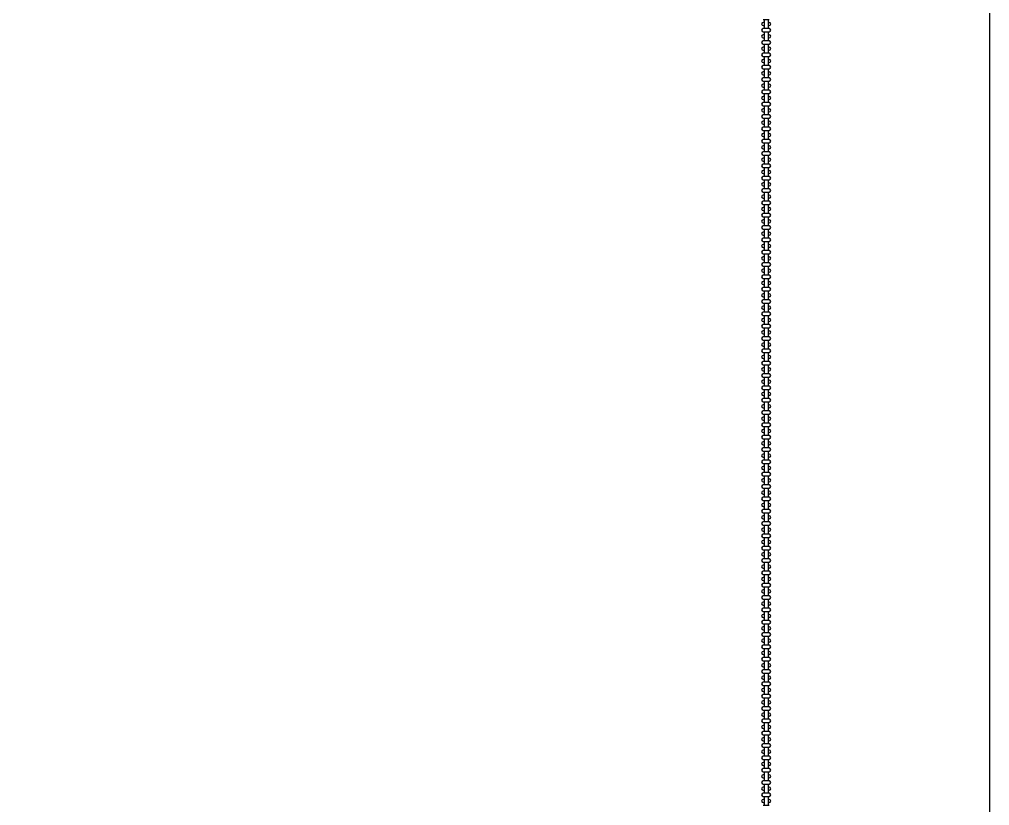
# Model space of a CAD drawing. Header units: millimetres. Extents: x -101 to 3415, y -52 to 1366.
# Drawn here: x 326.144 to 328.637, y 156.839 to 158.861 of the extents above; entities that cross this region are included whole.
import ezdxf

# ---------------------------------------------------------------- set-up
doc = ezdxf.new("R2010")
doc.units = ezdxf.units.MM
doc.layers.add('00_ARQ', color=8, linetype='Continuous')

msp = doc.modelspace()

# ---------------------------------------------------------------- linework, layer by layer
at = {"layer": '00_ARQ', "color": 9}
for p, q in [((328.0551, 158.861), (328.0705, 158.861)), ((328.058, 158.8533), (328.0551, 158.8533)), ((328.0551, 158.8451), (328.058, 158.8451)), ((328.0705, 158.8374), (328.0551, 158.8374)), ((328.058, 158.861), (328.058, 158.8374)), ((328.0676, 158.8374), (328.058, 158.8374)), ((328.0676, 158.861), (328.0676, 158.8374)), ((328.0705, 158.8533), (328.0676, 158.8533)), ((328.0676, 158.8451), (328.0705, 158.8451)), ((328.0551, 158.8293), (328.0705, 158.8293)), ((328.058, 158.8215), (328.0551, 158.8215)), ((328.0551, 158.8134), (328.058, 158.8134)), ((328.058, 158.8293), (328.058, 158.8057)), ((328.0676, 158.8293), (328.0676, 158.8057)), ((328.0705, 158.8215), (328.0676, 158.8215)), ((328.0676, 158.8134), (328.0705, 158.8134)), ((328.0705, 158.8057), (328.0551, 158.8057)), ((328.0551, 158.7975), (328.0705, 158.7975)), ((328.058, 158.7898), (328.0551, 158.7898)), ((328.0676, 158.8057), (328.058, 158.8057)), ((328.058, 158.7975), (328.058, 158.7739)), ((328.0676, 158.7975), (328.0676, 158.7739)), ((328.0705, 158.7898), (328.0676, 158.7898)), ((328.0551, 158.7817), (328.058, 158.7817)), ((328.0705, 158.7739), (328.0551, 158.7739)), ((328.0551, 158.7658), (328.0705, 158.7658)), ((328.058, 158.7658), (328.058, 158.7422)), ((328.0676, 158.7817), (328.0705, 158.7817)), ((328.0676, 158.7658), (328.0676, 158.7422)), ((328.058, 158.7581), (328.0551, 158.7581)), ((328.0551, 158.75), (328.058, 158.75)), ((328.0705, 158.7422), (328.0551, 158.7422)), ((328.0705, 158.7581), (328.0676, 158.7581)), ((328.0676, 158.75), (328.0705, 158.75)), ((328.0551, 158.7341), (328.0705, 158.7341)), ((328.058, 158.7264), (328.0551, 158.7264)), ((328.0551, 158.7182), (328.058, 158.7182)), ((328.058, 158.7341), (328.058, 158.7105)), ((328.0676, 158.7341), (328.0676, 158.7105)), ((328.0705, 158.7264), (328.0676, 158.7264)), ((328.0676, 158.7182), (328.0705, 158.7182)), ((328.0705, 158.7105), (328.0551, 158.7105)), ((328.0551, 158.7024), (328.0705, 158.7024)), ((328.058, 158.6946), (328.0551, 158.6946)), ((328.058, 158.7024), (328.058, 158.6788)), ((328.0676, 158.7024), (328.0676, 158.6788)), ((328.0705, 158.6946), (328.0676, 158.6946)), ((328.0551, 158.6865), (328.058, 158.6865)), ((328.0705, 158.6788), (328.0551, 158.6788)), ((328.0551, 158.6706), (328.0705, 158.6706)), ((328.058, 158.6629), (328.0551, 158.6629)), ((328.058, 158.6706), (328.058, 158.647)), ((328.0676, 158.6865), (328.0705, 158.6865)), ((328.0676, 158.6706), (328.0676, 158.647)), ((328.0705, 158.6629), (328.0676, 158.6629)), ((328.0551, 158.6548), (328.058, 158.6548)), ((328.0705, 158.647), (328.0551, 158.647)), ((328.0551, 158.6389), (328.0705, 158.6389)), ((328.0676, 158.647), (328.058, 158.647)), ((328.058, 158.6389), (328.058, 158.6153)), ((328.0676, 158.6548), (328.0705, 158.6548)), ((328.0676, 158.6389), (328.0676, 158.6153)), ((328.058, 158.6312), (328.0551, 158.6312)), ((328.0551, 158.6231), (328.058, 158.6231)), ((328.0705, 158.6153), (328.0551, 158.6153)), ((328.0676, 158.6153), (328.058, 158.6153)), ((328.0705, 158.6312), (328.0676, 158.6312)), ((328.0676, 158.6231), (328.0705, 158.6231)), ((328.0551, 158.6072), (328.0705, 158.6072)), ((328.058, 158.5995), (328.0551, 158.5995)), ((328.0551, 158.5913), (328.058, 158.5913)), ((328.058, 158.6072), (328.058, 158.5836)), ((328.0676, 158.6072), (328.0676, 158.5836)), ((328.0705, 158.5995), (328.0676, 158.5995)), ((328.0676, 158.5913), (328.0705, 158.5913)), ((328.0705, 158.5836), (328.0551, 158.5836)), ((328.0551, 158.5755), (328.0705, 158.5755)), ((328.058, 158.5677), (328.0551, 158.5677)), ((328.058, 158.5755), (328.058, 158.5519)), ((328.0676, 158.5755), (328.0676, 158.5519)), ((328.0705, 158.5677), (328.0676, 158.5677)), ((328.0551, 158.5596), (328.058, 158.5596)), ((328.0705, 158.5519), (328.0551, 158.5519)), ((328.0551, 158.5437), (328.0705, 158.5437)), ((328.058, 158.5437), (328.058, 158.5201)), ((328.0676, 158.5596), (328.0705, 158.5596)), ((328.0676, 158.5437), (328.0676, 158.5201)), ((328.058, 158.536), (328.0551, 158.536)), ((328.0551, 158.5279), (328.058, 158.5279)), ((328.0705, 158.5201), (328.0551, 158.5201)), ((328.0551, 158.512), (328.0705, 158.512)), ((328.058, 158.512), (328.058, 158.4884)), ((328.0705, 158.536), (328.0676, 158.536)), ((328.0676, 158.5279), (328.0705, 158.5279)), ((328.0676, 158.512), (328.0676, 158.4884)), ((328.058, 158.5043), (328.0551, 158.5043)), ((328.0551, 158.4962), (328.058, 158.4962)), ((328.0705, 158.4884), (328.0551, 158.4884)), ((328.0705, 158.5043), (328.0676, 158.5043)), ((328.0676, 158.4962), (328.0705, 158.4962)), ((328.0551, 158.4803), (328.0705, 158.4803)), ((328.058, 158.4726), (328.0551, 158.4726)), ((328.0551, 158.4644), (328.058, 158.4644)), ((328.058, 158.4803), (328.058, 158.4567)), ((328.0676, 158.4803), (328.0676, 158.4567)), ((328.0705, 158.4726), (328.0676, 158.4726)), ((328.0676, 158.4644), (328.0705, 158.4644)), ((328.0705, 158.4567), (328.0551, 158.4567)), ((328.0551, 158.4486), (328.0705, 158.4486)), ((328.058, 158.4408), (328.0551, 158.4408)), ((328.0676, 158.4567), (328.058, 158.4567)), ((328.058, 158.4486), (328.058, 158.425)), ((328.0676, 158.4486), (328.0676, 158.425)), ((328.0705, 158.4408), (328.0676, 158.4408)), ((328.0551, 158.4327), (328.058, 158.4327)), ((328.0705, 158.425), (328.0551, 158.425)), ((328.0551, 158.4168), (328.0705, 158.4168)), ((328.0676, 158.425), (328.058, 158.425)), ((328.058, 158.4168), (328.058, 158.3932)), ((328.0676, 158.4327), (328.0705, 158.4327)), ((328.0676, 158.4168), (328.0676, 158.3932)), ((328.058, 158.4091), (328.0551, 158.4091)), ((328.0551, 158.401), (328.058, 158.401)), ((328.0705, 158.3932), (328.0551, 158.3932)), ((328.0705, 158.4091), (328.0676, 158.4091)), ((328.0676, 158.401), (328.0705, 158.401)), ((328.0551, 158.3851), (328.0705, 158.3851)), ((328.058, 158.3774), (328.0551, 158.3774)), ((328.0551, 158.3693), (328.058, 158.3693)), ((328.058, 158.3851), (328.058, 158.3615)), ((328.0676, 158.3851), (328.0676, 158.3615)), ((328.0705, 158.3774), (328.0676, 158.3774)), ((328.0676, 158.3693), (328.0705, 158.3693)), ((328.0705, 158.3615), (328.0551, 158.3615)), ((328.0551, 158.3534), (328.0705, 158.3534)), ((328.058, 158.3457), (328.0551, 158.3457)), ((328.0551, 158.3375), (328.058, 158.3375)), ((328.058, 158.3534), (328.058, 158.3298)), ((328.0676, 158.3534), (328.0676, 158.3298)), ((328.0705, 158.3457), (328.0676, 158.3457)), ((328.0676, 158.3375), (328.0705, 158.3375)), ((328.0705, 158.3298), (328.0551, 158.3298)), ((328.0551, 158.3217), (328.0705, 158.3217)), ((328.058, 158.3139), (328.0551, 158.3139)), ((328.058, 158.3217), (328.058, 158.2981)), ((328.0676, 158.3217), (328.0676, 158.2981)), ((328.0705, 158.3139), (328.0676, 158.3139)), ((328.0551, 158.3058), (328.058, 158.3058)), ((328.0705, 158.2981), (328.0551, 158.2981)), ((328.0551, 158.2899), (328.0705, 158.2899)), ((328.058, 158.2899), (328.058, 158.2663)), ((328.0676, 158.3058), (328.0705, 158.3058)), ((328.0676, 158.2899), (328.0676, 158.2663)), ((328.058, 158.2822), (328.0551, 158.2822)), ((328.0551, 158.2741), (328.058, 158.2741)), ((328.0705, 158.2663), (328.0551, 158.2663)), ((328.0676, 158.2663), (328.058, 158.2663)), ((328.0705, 158.2822), (328.0676, 158.2822)), ((328.0676, 158.2741), (328.0705, 158.2741)), ((328.0551, 158.2582), (328.0705, 158.2582)), ((328.058, 158.2505), (328.0551, 158.2505)), ((328.0551, 158.2424), (328.058, 158.2424)), ((328.058, 158.2582), (328.058, 158.2346)), ((328.0676, 158.2582), (328.0676, 158.2346)), ((328.0705, 158.2505), (328.0676, 158.2505)), ((328.0676, 158.2424), (328.0705, 158.2424)), ((328.0705, 158.2346), (328.0551, 158.2346)), ((328.0551, 158.2265), (328.0705, 158.2265)), ((328.058, 158.2188), (328.0551, 158.2188)), ((328.0676, 158.2346), (328.058, 158.2346)), ((328.058, 158.2265), (328.058, 158.2029)), ((328.0676, 158.2265), (328.0676, 158.2029)), ((328.0705, 158.2188), (328.0676, 158.2188)), ((328.0551, 158.2106), (328.058, 158.2106)), ((328.0705, 158.2029), (328.0551, 158.2029)), ((328.0551, 158.1948), (328.0705, 158.1948)), ((328.058, 158.1948), (328.058, 158.1712)), ((328.0676, 158.2106), (328.0705, 158.2106)), ((328.0676, 158.1948), (328.0676, 158.1712)), ((328.058, 158.187), (328.0551, 158.187)), ((328.0551, 158.1789), (328.058, 158.1789)), ((328.0705, 158.1712), (328.0551, 158.1712)), ((328.0551, 158.163), (328.0705, 158.163)), ((328.058, 158.163), (328.058, 158.1394)), ((328.0705, 158.187), (328.0676, 158.187)), ((328.0676, 158.1789), (328.0705, 158.1789)), ((328.0676, 158.163), (328.0676, 158.1394)), ((328.058, 158.1553), (328.0551, 158.1553)), ((328.0551, 158.1472), (328.058, 158.1472)), ((328.0705, 158.1394), (328.0551, 158.1394)), ((328.0705, 158.1553), (328.0676, 158.1553)), ((328.0676, 158.1472), (328.0705, 158.1472)), ((328.0551, 158.1313), (328.0705, 158.1313)), ((328.058, 158.1236), (328.0551, 158.1236)), ((328.0551, 158.1155), (328.058, 158.1155)), ((328.058, 158.1313), (328.058, 158.1077)), ((328.0676, 158.1313), (328.0676, 158.1077)), ((328.0705, 158.1236), (328.0676, 158.1236)), ((328.0676, 158.1155), (328.0705, 158.1155)), ((328.0705, 158.1077), (328.0551, 158.1077)), ((328.0551, 158.0996), (328.0705, 158.0996)), ((328.058, 158.0919), (328.0551, 158.0919)), ((328.058, 158.0996), (328.058, 158.076)), ((328.0676, 158.0996), (328.0676, 158.076)), ((328.0705, 158.0919), (328.0676, 158.0919)), ((328.0551, 158.0837), (328.058, 158.0837)), ((328.0705, 158.076), (328.0551, 158.076)), ((328.0551, 158.0679), (328.0705, 158.0679)), ((328.0676, 158.076), (328.058, 158.076)), ((328.058, 158.0679), (328.058, 158.0443)), ((328.0676, 158.0837), (328.0705, 158.0837)), ((328.0676, 158.0679), (328.0676, 158.0443)), ((328.058, 158.0601), (328.0551, 158.0601)), ((328.0551, 158.052), (328.058, 158.052)), ((328.0705, 158.0443), (328.0551, 158.0443)), ((328.0676, 158.0443), (328.058, 158.0443)), ((328.0705, 158.0601), (328.0676, 158.0601)), ((328.0676, 158.052), (328.0705, 158.052)), ((328.0551, 158.0361), (328.0705, 158.0361)), ((328.058, 158.0284), (328.0551, 158.0284)), ((328.0551, 158.0203), (328.058, 158.0203)), ((328.058, 158.0361), (328.058, 158.0125)), ((328.0676, 158.0361), (328.0676, 158.0125)), ((328.0705, 158.0284), (328.0676, 158.0284)), ((328.0676, 158.0203), (328.0705, 158.0203)), ((328.0705, 158.0125), (328.0551, 158.0125)), ((328.0551, 158.0044), (328.0705, 158.0044)), ((328.058, 157.9967), (328.0551, 157.9967)), ((328.0551, 157.9886), (328.058, 157.9886)), ((328.058, 158.0044), (328.058, 157.9808)), ((328.0676, 158.0044), (328.0676, 157.9808)), ((328.0705, 157.9967), (328.0676, 157.9967)), ((328.0676, 157.9886), (328.0705, 157.9886)), ((328.0705, 157.9808), (328.0551, 157.9808)), ((328.0551, 157.9727), (328.0705, 157.9727)), ((328.058, 157.965), (328.0551, 157.965)), ((328.058, 157.9727), (328.058, 157.9491)), ((328.0676, 157.9727), (328.0676, 157.9491)), ((328.0705, 157.965), (328.0676, 157.965)), ((328.0551, 157.9568), (328.058, 157.9568)), ((328.0705, 157.9491), (328.0551, 157.9491)), ((328.0551, 157.941), (328.0705, 157.941)), ((328.058, 157.941), (328.058, 157.9174)), ((328.0676, 157.9568), (328.0705, 157.9568)), ((328.0676, 157.941), (328.0676, 157.9174)), ((328.058, 157.9332), (328.0551, 157.9332)), ((328.0551, 157.9251), (328.058, 157.9251)), ((328.0705, 157.9174), (328.0551, 157.9174)), ((328.0705, 157.9332), (328.0676, 157.9332)), ((328.0676, 157.9251), (328.0705, 157.9251)), ((328.0551, 157.9092), (328.0705, 157.9092)), ((328.058, 157.9015), (328.0551, 157.9015)), ((328.0551, 157.8934), (328.058, 157.8934)), ((328.058, 157.9092), (328.058, 157.8856)), ((328.0676, 157.9092), (328.0676, 157.8856)), ((328.0705, 157.9015), (328.0676, 157.9015)), ((328.0676, 157.8934), (328.0705, 157.8934)), ((328.0705, 157.8856), (328.0551, 157.8856)), ((328.0551, 157.8775), (328.0705, 157.8775)), ((328.058, 157.8698), (328.0551, 157.8698)), ((328.0676, 157.8856), (328.058, 157.8856)), ((328.058, 157.8775), (328.058, 157.8539)), ((328.0676, 157.8775), (328.0676, 157.8539)), ((328.0705, 157.8698), (328.0676, 157.8698)), ((328.0551, 157.8617), (328.058, 157.8617)), ((328.0705, 157.8539), (328.0551, 157.8539)), ((328.0551, 157.8458), (328.0705, 157.8458)), ((328.0676, 157.8539), (328.058, 157.8539)), ((328.058, 157.8458), (328.058, 157.8222)), ((328.0676, 157.8617), (328.0705, 157.8617)), ((328.0676, 157.8458), (328.0676, 157.8222)), ((328.058, 157.8381), (328.0551, 157.8381)), ((328.0551, 157.8299), (328.058, 157.8299)), ((328.0705, 157.8222), (328.0551, 157.8222)), ((328.0551, 157.8141), (328.0705, 157.8141)), ((328.058, 157.8141), (328.058, 157.7905)), ((328.0705, 157.8381), (328.0676, 157.8381)), ((328.0676, 157.8299), (328.0705, 157.8299)), ((328.0676, 157.8141), (328.0676, 157.7905)), ((328.058, 157.8063), (328.0551, 157.8063)), ((328.0551, 157.7982), (328.058, 157.7982)), ((328.0705, 157.7905), (328.0551, 157.7905)), ((328.0705, 157.8063), (328.0676, 157.8063)), ((328.0676, 157.7982), (328.0705, 157.7982)), ((328.0551, 157.7823), (328.0705, 157.7823)), ((328.058, 157.7746), (328.0551, 157.7746)), ((328.0551, 157.7665), (328.058, 157.7665)), ((328.058, 157.7823), (328.058, 157.7587)), ((328.0676, 157.7823), (328.0676, 157.7587)), ((328.0705, 157.7746), (328.0676, 157.7746)), ((328.0676, 157.7665), (328.0705, 157.7665)), ((328.0705, 157.7587), (328.0551, 157.7587)), ((328.0551, 157.7506), (328.0705, 157.7506)), ((328.058, 157.7429), (328.0551, 157.7429)), ((328.058, 157.7506), (328.058, 157.727)), ((328.0676, 157.7506), (328.0676, 157.727)), ((328.0705, 157.7429), (328.0676, 157.7429)), ((328.0551, 157.7348), (328.058, 157.7348)), ((328.0705, 157.727), (328.0551, 157.727)), ((328.0551, 157.7189), (328.0705, 157.7189)), ((328.058, 157.7189), (328.058, 157.6953)), ((328.0676, 157.7348), (328.0705, 157.7348)), ((328.0676, 157.7189), (328.0676, 157.6953)), ((328.058, 157.7112), (328.0551, 157.7112)), ((328.0551, 157.703), (328.058, 157.703)), ((328.0705, 157.6953), (328.0551, 157.6953)), ((328.0676, 157.6953), (328.058, 157.6953)), ((328.0705, 157.7112), (328.0676, 157.7112)), ((328.0676, 157.703), (328.0705, 157.703)), ((328.0551, 157.6872), (328.0705, 157.6872)), ((328.058, 157.6794), (328.0551, 157.6794)), ((328.0551, 157.6713), (328.058, 157.6713)), ((328.058, 157.6872), (328.058, 157.6636)), ((328.0676, 157.6872), (328.0676, 157.6636)), ((328.0705, 157.6794), (328.0676, 157.6794)), ((328.0676, 157.6713), (328.0705, 157.6713)), ((328.0705, 157.6636), (328.0551, 157.6636)), ((328.0551, 157.6554), (328.0705, 157.6554)), ((328.058, 157.6477), (328.0551, 157.6477)), ((328.0551, 157.6396), (328.058, 157.6396)), ((328.0676, 157.6636), (328.058, 157.6636)), ((328.058, 157.6554), (328.058, 157.6318)), ((328.0676, 157.6554), (328.0676, 157.6318)), ((328.0705, 157.6477), (328.0676, 157.6477)), ((328.0676, 157.6396), (328.0705, 157.6396)), ((328.0705, 157.6318), (328.0551, 157.6318)), ((328.0551, 157.6237), (328.0705, 157.6237)), ((328.058, 157.616), (328.0551, 157.616)), ((328.058, 157.6237), (328.058, 157.6001)), ((328.0676, 157.6237), (328.0676, 157.6001)), ((328.0705, 157.616), (328.0676, 157.616)), ((328.0551, 157.6079), (328.058, 157.6079)), ((328.0705, 157.6001), (328.0551, 157.6001)), ((328.0551, 157.592), (328.0705, 157.592)), ((328.058, 157.592), (328.058, 157.5684)), ((328.0676, 157.6079), (328.0705, 157.6079)), ((328.0676, 157.592), (328.0676, 157.5684)), ((328.058, 157.5843), (328.0551, 157.5843)), ((328.0551, 157.5761), (328.058, 157.5761)), ((328.0705, 157.5684), (328.0551, 157.5684)), ((328.0705, 157.5843), (328.0676, 157.5843)), ((328.0676, 157.5761), (328.0705, 157.5761)), ((328.0551, 157.5603), (328.0705, 157.5603)), ((328.058, 157.5525), (328.0551, 157.5525)), ((328.0551, 157.5444), (328.058, 157.5444)), ((328.058, 157.5603), (328.058, 157.5367)), ((328.0676, 157.5603), (328.0676, 157.5367)), ((328.0705, 157.5525), (328.0676, 157.5525)), ((328.0676, 157.5444), (328.0705, 157.5444)), ((328.0705, 157.5367), (328.0551, 157.5367)), ((328.0551, 157.5285), (328.0705, 157.5285)), ((328.058, 157.5208), (328.0551, 157.5208)), ((328.058, 157.5285), (328.058, 157.5049)), ((328.0676, 157.5285), (328.0676, 157.5049)), ((328.0705, 157.5208), (328.0676, 157.5208)), ((328.0551, 157.5127), (328.058, 157.5127)), ((328.0705, 157.5049), (328.0551, 157.5049)), ((328.0551, 157.4968), (328.0705, 157.4968)), ((328.0676, 157.5049), (328.058, 157.5049)), ((328.058, 157.4968), (328.058, 157.4732)), ((328.0676, 157.5127), (328.0705, 157.5127)), ((328.0676, 157.4968), (328.0676, 157.4732)), ((328.058, 157.4891), (328.0551, 157.4891)), ((328.0551, 157.481), (328.058, 157.481)), ((328.0705, 157.4732), (328.0551, 157.4732)), ((328.0551, 157.4651), (328.0705, 157.4651)), ((328.0676, 157.4732), (328.058, 157.4732)), ((328.058, 157.4651), (328.058, 157.4415)), ((328.0705, 157.4891), (328.0676, 157.4891)), ((328.0676, 157.481), (328.0705, 157.481)), ((328.0676, 157.4651), (328.0676, 157.4415)), ((328.058, 157.4574), (328.0551, 157.4574)), ((328.0551, 157.4492), (328.058, 157.4492)), ((328.0705, 157.4415), (328.0551, 157.4415)), ((328.0705, 157.4574), (328.0676, 157.4574)), ((328.0676, 157.4492), (328.0705, 157.4492)), ((328.0551, 157.4334), (328.0705, 157.4334)), ((328.058, 157.4256), (328.0551, 157.4256)), ((328.0551, 157.4175), (328.058, 157.4175)), ((328.058, 157.4334), (328.058, 157.4098)), ((328.0676, 157.4334), (328.0676, 157.4098)), ((328.0705, 157.4256), (328.0676, 157.4256)), ((328.0676, 157.4175), (328.0705, 157.4175)), ((328.0705, 157.4098), (328.0551, 157.4098)), ((328.0551, 157.4016), (328.0705, 157.4016)), ((328.058, 157.3939), (328.0551, 157.3939)), ((328.058, 157.4016), (328.058, 157.378)), ((328.0676, 157.4016), (328.0676, 157.378)), ((328.0705, 157.3939), (328.0676, 157.3939)), ((328.0551, 157.3858), (328.058, 157.3858)), ((328.0705, 157.378), (328.0551, 157.378)), ((328.0551, 157.3699), (328.0705, 157.3699)), ((328.058, 157.3699), (328.058, 157.3463)), ((328.0676, 157.3858), (328.0705, 157.3858)), ((328.0676, 157.3699), (328.0676, 157.3463)), ((328.058, 157.3622), (328.0551, 157.3622)), ((328.0551, 157.3541), (328.058, 157.3541)), ((328.0705, 157.3463), (328.0551, 157.3463)), ((328.0705, 157.3622), (328.0676, 157.3622)), ((328.0676, 157.3541), (328.0705, 157.3541)), ((328.0551, 157.3382), (328.0705, 157.3382)), ((328.058, 157.3305), (328.0551, 157.3305)), ((328.0551, 157.3223), (328.058, 157.3223)), ((328.058, 157.3382), (328.058, 157.3146)), ((328.0676, 157.3382), (328.0676, 157.3146)), ((328.0705, 157.3305), (328.0676, 157.3305)), ((328.0676, 157.3223), (328.0705, 157.3223)), ((328.0705, 157.3146), (328.0551, 157.3146)), ((328.0551, 157.3065), (328.0705, 157.3065)), ((328.058, 157.2987), (328.0551, 157.2987)), ((328.0551, 157.2906), (328.058, 157.2906)), ((328.0676, 157.3146), (328.058, 157.3146)), ((328.058, 157.3065), (328.058, 157.2829)), ((328.0676, 157.3065), (328.0676, 157.2829)), ((328.0705, 157.2987), (328.0676, 157.2987)), ((328.0676, 157.2906), (328.0705, 157.2906)), ((328.0705, 157.2829), (328.0551, 157.2829)), ((328.0551, 157.2747), (328.0705, 157.2747)), ((328.058, 157.267), (328.0551, 157.267)), ((328.0676, 157.2829), (328.058, 157.2829)), ((328.058, 157.2747), (328.058, 157.2511)), ((328.0676, 157.2747), (328.0676, 157.2511)), ((328.0705, 157.267), (328.0676, 157.267)), ((328.0551, 157.2589), (328.058, 157.2589)), ((328.0705, 157.2511), (328.0551, 157.2511)), ((328.0551, 157.243), (328.0705, 157.243)), ((328.058, 157.243), (328.058, 157.2194)), ((328.0676, 157.2589), (328.0705, 157.2589)), ((328.0676, 157.243), (328.0676, 157.2194)), ((328.058, 157.2353), (328.0551, 157.2353)), ((328.0551, 157.2272), (328.058, 157.2272)), ((328.0705, 157.2194), (328.0551, 157.2194)), ((328.0705, 157.2353), (328.0676, 157.2353)), ((328.0676, 157.2272), (328.0705, 157.2272)), ((328.0551, 157.2113), (328.0705, 157.2113)), ((328.058, 157.2036), (328.0551, 157.2036)), ((328.0551, 157.1954), (328.058, 157.1954)), ((328.058, 157.2113), (328.058, 157.1877)), ((328.0676, 157.2113), (328.0676, 157.1877)), ((328.0705, 157.2036), (328.0676, 157.2036)), ((328.0676, 157.1954), (328.0705, 157.1954)), ((328.0705, 157.1877), (328.0551, 157.1877)), ((328.0551, 157.1796), (328.0705, 157.1796)), ((328.058, 157.1718), (328.0551, 157.1718)), ((328.058, 157.1796), (328.058, 157.156)), ((328.0676, 157.1796), (328.0676, 157.156)), ((328.0705, 157.1718), (328.0676, 157.1718)), ((328.0551, 157.1637), (328.058, 157.1637)), ((328.0705, 157.156), (328.0551, 157.156)), ((328.0551, 157.1478), (328.0705, 157.1478)), ((328.058, 157.1478), (328.058, 157.1242)), ((328.0676, 157.1637), (328.0705, 157.1637)), ((328.0676, 157.1478), (328.0676, 157.1242)), ((328.058, 157.1401), (328.0551, 157.1401)), ((328.0551, 157.132), (328.058, 157.132)), ((328.0705, 157.1242), (328.0551, 157.1242)), ((328.0551, 157.1161), (328.0705, 157.1161)), ((328.0676, 157.1242), (328.058, 157.1242)), ((328.058, 157.1161), (328.058, 157.0925)), ((328.0705, 157.1401), (328.0676, 157.1401)), ((328.0676, 157.132), (328.0705, 157.132)), ((328.0676, 157.1161), (328.0676, 157.0925)), ((328.058, 157.1084), (328.0551, 157.1084)), ((328.0551, 157.1003), (328.058, 157.1003)), ((328.0705, 157.0925), (328.0551, 157.0925)), ((328.0676, 157.0925), (328.058, 157.0925)), ((328.0705, 157.1084), (328.0676, 157.1084)), ((328.0676, 157.1003), (328.0705, 157.1003)), ((328.0551, 157.0844), (328.0705, 157.0844)), ((328.058, 157.0767), (328.0551, 157.0767)), ((328.0551, 157.0685), (328.058, 157.0685)), ((328.058, 157.0844), (328.058, 157.0608)), ((328.0676, 157.0844), (328.0676, 157.0608)), ((328.0705, 157.0767), (328.0676, 157.0767)), ((328.0676, 157.0685), (328.0705, 157.0685)), ((328.0705, 157.0608), (328.0551, 157.0608)), ((328.0551, 157.0527), (328.0705, 157.0527)), ((328.058, 157.0449), (328.0551, 157.0449)), ((328.058, 157.0527), (328.058, 157.0291)), ((328.0676, 157.0527), (328.0676, 157.0291)), ((328.0705, 157.0449), (328.0676, 157.0449)), ((328.0551, 157.0368), (328.058, 157.0368)), ((328.0705, 157.0291), (328.0551, 157.0291)), ((328.0551, 157.0209), (328.0705, 157.0209)), ((328.058, 157.0209), (328.058, 156.9973)), ((328.0676, 157.0368), (328.0705, 157.0368)), ((328.0676, 157.0209), (328.0676, 156.9973)), ((328.058, 157.0132), (328.0551, 157.0132)), ((328.0551, 157.0051), (328.058, 157.0051)), ((328.0705, 156.9973), (328.0551, 156.9973)), ((328.0705, 157.0132), (328.0676, 157.0132)), ((328.0676, 157.0051), (328.0705, 157.0051)), ((328.0551, 156.9892), (328.0705, 156.9892)), ((328.058, 156.9815), (328.0551, 156.9815)), ((328.0551, 156.9734), (328.058, 156.9734)), ((328.058, 156.9892), (328.058, 156.9656)), ((328.0676, 156.9892), (328.0676, 156.9656)), ((328.0705, 156.9815), (328.0676, 156.9815)), ((328.0676, 156.9734), (328.0705, 156.9734)), ((328.0705, 156.9656), (328.0551, 156.9656)), ((328.0551, 156.9575), (328.0705, 156.9575)), ((328.058, 156.9498), (328.0551, 156.9498)), ((328.0551, 156.9416), (328.058, 156.9416)), ((328.058, 156.9575), (328.058, 156.9339)), ((328.0676, 156.9575), (328.0676, 156.9339)), ((328.0705, 156.9498), (328.0676, 156.9498)), ((328.0676, 156.9416), (328.0705, 156.9416)), ((328.0705, 156.9339), (328.0551, 156.9339)), ((328.0551, 156.9258), (328.0705, 156.9258)), ((328.058, 156.918), (328.0551, 156.918)), ((328.0676, 156.9339), (328.058, 156.9339)), ((328.058, 156.9258), (328.058, 156.9022)), ((328.0676, 156.9258), (328.0676, 156.9022)), ((328.0705, 156.918), (328.0676, 156.918)), ((328.0551, 156.9099), (328.058, 156.9099)), ((328.0705, 156.9022), (328.0551, 156.9022)), ((328.0551, 156.894), (328.0705, 156.894)), ((328.0676, 156.9022), (328.058, 156.9022)), ((328.058, 156.894), (328.058, 156.8704)), ((328.0676, 156.9099), (328.0705, 156.9099)), ((328.0676, 156.894), (328.0676, 156.8704)), ((328.058, 156.8863), (328.0551, 156.8863)), ((328.0551, 156.8782), (328.058, 156.8782)), ((328.0705, 156.8704), (328.0551, 156.8704)), ((328.0705, 156.8863), (328.0676, 156.8863)), ((328.0676, 156.8782), (328.0705, 156.8782)), ((328.0551, 156.8623), (328.0705, 156.8623)), ((328.058, 156.8546), (328.0551, 156.8546)), ((328.0551, 156.8465), (328.058, 156.8465)), ((328.058, 156.8623), (328.058, 156.8387)), ((328.0676, 156.8623), (328.0676, 156.8387)), ((328.0705, 156.8546), (328.0676, 156.8546)), ((328.0676, 156.8465), (328.0705, 156.8465)), ((328.0705, 156.8387), (328.0551, 156.8387))]:
    msp.add_line(p, q, dxfattribs=at)
msp.add_lwpolyline([(281.129, 169.1231), (328.6371, 169.1231), (328.6371, 96.0013)], dxfattribs=at)
for centre, start, end in [((328.0551, 158.8492), 90, 270), ((328.0551, 158.8333), 90, 270), ((328.0705, 158.8492), 270, 90), ((328.0705, 158.8333), 270, 90), ((328.0551, 158.8175), 90, 270), ((328.0705, 158.8175), 270, 90), ((328.0551, 158.8016), 90, 270), ((328.0551, 158.7857), 90, 270), ((328.0705, 158.8016), 270, 90), ((328.0705, 158.7857), 270, 90), ((328.0551, 158.7699), 90, 270), ((328.0705, 158.7699), 270, 90), ((328.0551, 158.754), 90, 270), ((328.0551, 158.7382), 90, 270), ((328.0705, 158.754), 270, 90), ((328.0705, 158.7382), 270, 90), ((328.0551, 158.7223), 90, 270), ((328.0705, 158.7223), 270, 90), ((328.0551, 158.7064), 90, 270), ((328.0551, 158.6906), 90, 270), ((328.0705, 158.7064), 270, 90), ((328.0705, 158.6906), 270, 90), ((328.0551, 158.6747), 90, 270), ((328.0551, 158.6588), 90, 270), ((328.0705, 158.6747), 270, 90), ((328.0705, 158.6588), 270, 90), ((328.0551, 158.643), 90, 270), ((328.0705, 158.643), 270, 90), ((328.0551, 158.6271), 90, 270), ((328.0551, 158.6113), 90, 270), ((328.0705, 158.6271), 270, 90), ((328.0705, 158.6113), 270, 90), ((328.0551, 158.5954), 90, 270), ((328.0705, 158.5954), 270, 90), ((328.0551, 158.5795), 90, 270), ((328.0551, 158.5637), 90, 270), ((328.0705, 158.5795), 270, 90), ((328.0705, 158.5637), 270, 90), ((328.0551, 158.5478), 90, 270), ((328.0705, 158.5478), 270, 90), ((328.0551, 158.5319), 90, 270), ((328.0551, 158.5161), 90, 270), ((328.0705, 158.5319), 270, 90), ((328.0705, 158.5161), 270, 90), ((328.0551, 158.5002), 90, 270), ((328.0551, 158.4844), 90, 270), ((328.0705, 158.5002), 270, 90), ((328.0705, 158.4844), 270, 90), ((328.0551, 158.4685), 90, 270), ((328.0705, 158.4685), 270, 90), ((328.0551, 158.4526), 90, 270), ((328.0551, 158.4368), 90, 270), ((328.0705, 158.4526), 270, 90), ((328.0705, 158.4368), 270, 90), ((328.0551, 158.4209), 90, 270), ((328.0705, 158.4209), 270, 90), ((328.0551, 158.405), 90, 270), ((328.0551, 158.3892), 90, 270), ((328.0705, 158.405), 270, 90), ((328.0705, 158.3892), 270, 90), ((328.0551, 158.3733), 90, 270), ((328.0705, 158.3733), 270, 90), ((328.0551, 158.3575), 90, 270), ((328.0551, 158.3416), 90, 270), ((328.0705, 158.3575), 270, 90), ((328.0705, 158.3416), 270, 90), ((328.0551, 158.3257), 90, 270), ((328.0551, 158.3099), 90, 270), ((328.0705, 158.3257), 270, 90), ((328.0705, 158.3099), 270, 90), ((328.0551, 158.294), 90, 270), ((328.0705, 158.294), 270, 90), ((328.0551, 158.2781), 90, 270), ((328.0551, 158.2623), 90, 270), ((328.0705, 158.2781), 270, 90), ((328.0705, 158.2623), 270, 90), ((328.0551, 158.2464), 90, 270), ((328.0705, 158.2464), 270, 90), ((328.0551, 158.2306), 90, 270), ((328.0551, 158.2147), 90, 270), ((328.0705, 158.2306), 270, 90), ((328.0705, 158.2147), 270, 90), ((328.0551, 158.1988), 90, 270), ((328.0705, 158.1988), 270, 90), ((328.0551, 158.183), 90, 270), ((328.0551, 158.1671), 90, 270), ((328.0705, 158.183), 270, 90), ((328.0705, 158.1671), 270, 90), ((328.0551, 158.1512), 90, 270), ((328.0551, 158.1354), 90, 270), ((328.0705, 158.1512), 270, 90), ((328.0705, 158.1354), 270, 90), ((328.0551, 158.1195), 90, 270), ((328.0705, 158.1195), 270, 90), ((328.0551, 158.1037), 90, 270), ((328.0551, 158.0878), 90, 270), ((328.0705, 158.1037), 270, 90), ((328.0705, 158.0878), 270, 90), ((328.0551, 158.0719), 90, 270), ((328.0705, 158.0719), 270, 90), ((328.0551, 158.0561), 90, 270), ((328.0551, 158.0402), 90, 270), ((328.0705, 158.0561), 270, 90), ((328.0705, 158.0402), 270, 90), ((328.0551, 158.0243), 90, 270), ((328.0705, 158.0243), 270, 90), ((328.0551, 158.0085), 90, 270), ((328.0551, 157.9926), 90, 270), ((328.0705, 158.0085), 270, 90), ((328.0705, 157.9926), 270, 90), ((328.0551, 157.9768), 90, 270), ((328.0551, 157.9609), 90, 270), ((328.0705, 157.9768), 270, 90), ((328.0705, 157.9609), 270, 90), ((328.0551, 157.945), 90, 270), ((328.0705, 157.945), 270, 90), ((328.0551, 157.9292), 90, 270), ((328.0551, 157.9133), 90, 270), ((328.0705, 157.9292), 270, 90), ((328.0705, 157.9133), 270, 90), ((328.0551, 157.8974), 90, 270), ((328.0705, 157.8974), 270, 90), ((328.0551, 157.8816), 90, 270), ((328.0551, 157.8657), 90, 270), ((328.0705, 157.8816), 270, 90), ((328.0705, 157.8657), 270, 90), ((328.0551, 157.8499), 90, 270), ((328.0705, 157.8499), 270, 90), ((328.0551, 157.834), 90, 270), ((328.0551, 157.8181), 90, 270), ((328.0705, 157.834), 270, 90), ((328.0705, 157.8181), 270, 90), ((328.0551, 157.8023), 90, 270), ((328.0551, 157.7864), 90, 270), ((328.0705, 157.8023), 270, 90), ((328.0705, 157.7864), 270, 90), ((328.0551, 157.7705), 90, 270), ((328.0705, 157.7705), 270, 90), ((328.0551, 157.7547), 90, 270), ((328.0551, 157.7388), 90, 270), ((328.0705, 157.7547), 270, 90), ((328.0705, 157.7388), 270, 90), ((328.0551, 157.723), 90, 270), ((328.0705, 157.723), 270, 90), ((328.0551, 157.7071), 90, 270), ((328.0551, 157.6912), 90, 270), ((328.0705, 157.7071), 270, 90), ((328.0705, 157.6912), 270, 90), ((328.0551, 157.6754), 90, 270), ((328.0705, 157.6754), 270, 90), ((328.0551, 157.6595), 90, 270), ((328.0551, 157.6436), 90, 270), ((328.0705, 157.6595), 270, 90), ((328.0705, 157.6436), 270, 90), ((328.0551, 157.6278), 90, 270), ((328.0551, 157.6119), 90, 270), ((328.0705, 157.6278), 270, 90), ((328.0705, 157.6119), 270, 90), ((328.0551, 157.5961), 90, 270), ((328.0705, 157.5961), 270, 90), ((328.0551, 157.5802), 90, 270), ((328.0551, 157.5643), 90, 270), ((328.0705, 157.5802), 270, 90), ((328.0705, 157.5643), 270, 90), ((328.0551, 157.5485), 90, 270), ((328.0705, 157.5485), 270, 90), ((328.0551, 157.5326), 90, 270), ((328.0551, 157.5167), 90, 270), ((328.0705, 157.5326), 270, 90), ((328.0705, 157.5167), 270, 90), ((328.0551, 157.5009), 90, 270), ((328.0705, 157.5009), 270, 90), ((328.0551, 157.485), 90, 270), ((328.0551, 157.4692), 90, 270), ((328.0705, 157.485), 270, 90), ((328.0705, 157.4692), 270, 90), ((328.0551, 157.4533), 90, 270), ((328.0551, 157.4374), 90, 270), ((328.0705, 157.4533), 270, 90), ((328.0705, 157.4374), 270, 90), ((328.0551, 157.4216), 90, 270), ((328.0705, 157.4216), 270, 90), ((328.0551, 157.4057), 90, 270), ((328.0551, 157.3898), 90, 270), ((328.0705, 157.4057), 270, 90), ((328.0705, 157.3898), 270, 90), ((328.0551, 157.374), 90, 270), ((328.0705, 157.374), 270, 90), ((328.0551, 157.3581), 90, 270), ((328.0551, 157.3423), 90, 270), ((328.0705, 157.3581), 270, 90), ((328.0705, 157.3423), 270, 90), ((328.0551, 157.3264), 90, 270), ((328.0705, 157.3264), 270, 90), ((328.0551, 157.3105), 90, 270), ((328.0551, 157.2947), 90, 270), ((328.0705, 157.3105), 270, 90), ((328.0705, 157.2947), 270, 90), ((328.0551, 157.2788), 90, 270), ((328.0551, 157.2629), 90, 270), ((328.0705, 157.2788), 270, 90), ((328.0705, 157.2629), 270, 90), ((328.0551, 157.2471), 90, 270), ((328.0705, 157.2471), 270, 90), ((328.0551, 157.2312), 90, 270), ((328.0551, 157.2154), 90, 270), ((328.0705, 157.2312), 270, 90), ((328.0705, 157.2154), 270, 90), ((328.0551, 157.1995), 90, 270), ((328.0705, 157.1995), 270, 90), ((328.0551, 157.1836), 90, 270), ((328.0551, 157.1678), 90, 270), ((328.0705, 157.1836), 270, 90), ((328.0705, 157.1678), 270, 90), ((328.0551, 157.1519), 90, 270), ((328.0705, 157.1519), 270, 90), ((328.0551, 157.136), 90, 270), ((328.0551, 157.1202), 90, 270), ((328.0705, 157.136), 270, 90), ((328.0705, 157.1202), 270, 90), ((328.0551, 157.1043), 90, 270), ((328.0551, 157.0885), 90, 270), ((328.0705, 157.1043), 270, 90), ((328.0705, 157.0885), 270, 90), ((328.0551, 157.0726), 90, 270), ((328.0705, 157.0726), 270, 90), ((328.0551, 157.0567), 90, 270), ((328.0551, 157.0409), 90, 270), ((328.0705, 157.0567), 270, 90), ((328.0705, 157.0409), 270, 90), ((328.0551, 157.025), 90, 270), ((328.0705, 157.025), 270, 90), ((328.0551, 157.0091), 90, 270), ((328.0551, 156.9933), 90, 270), ((328.0705, 157.0091), 270, 90), ((328.0705, 156.9933), 270, 90), ((328.0551, 156.9774), 90, 270), ((328.0705, 156.9774), 270, 90), ((328.0551, 156.9616), 90, 270), ((328.0551, 156.9457), 90, 270), ((328.0705, 156.9616), 270, 90), ((328.0705, 156.9457), 270, 90), ((328.0551, 156.9298), 90, 270), ((328.0551, 156.914), 90, 270), ((328.0705, 156.9298), 270, 90), ((328.0705, 156.914), 270, 90), ((328.0551, 156.8981), 90, 270), ((328.0705, 156.8981), 270, 90), ((328.0551, 156.8822), 90, 270), ((328.0551, 156.8664), 90, 270), ((328.0705, 156.8822), 270, 90), ((328.0705, 156.8664), 270, 90), ((328.0551, 156.8505), 90, 270), ((328.0705, 156.8505), 270, 90)]:
    msp.add_arc(centre, 0.00406, start, end, dxfattribs=at)

doc.saveas('drawing.dxf')
